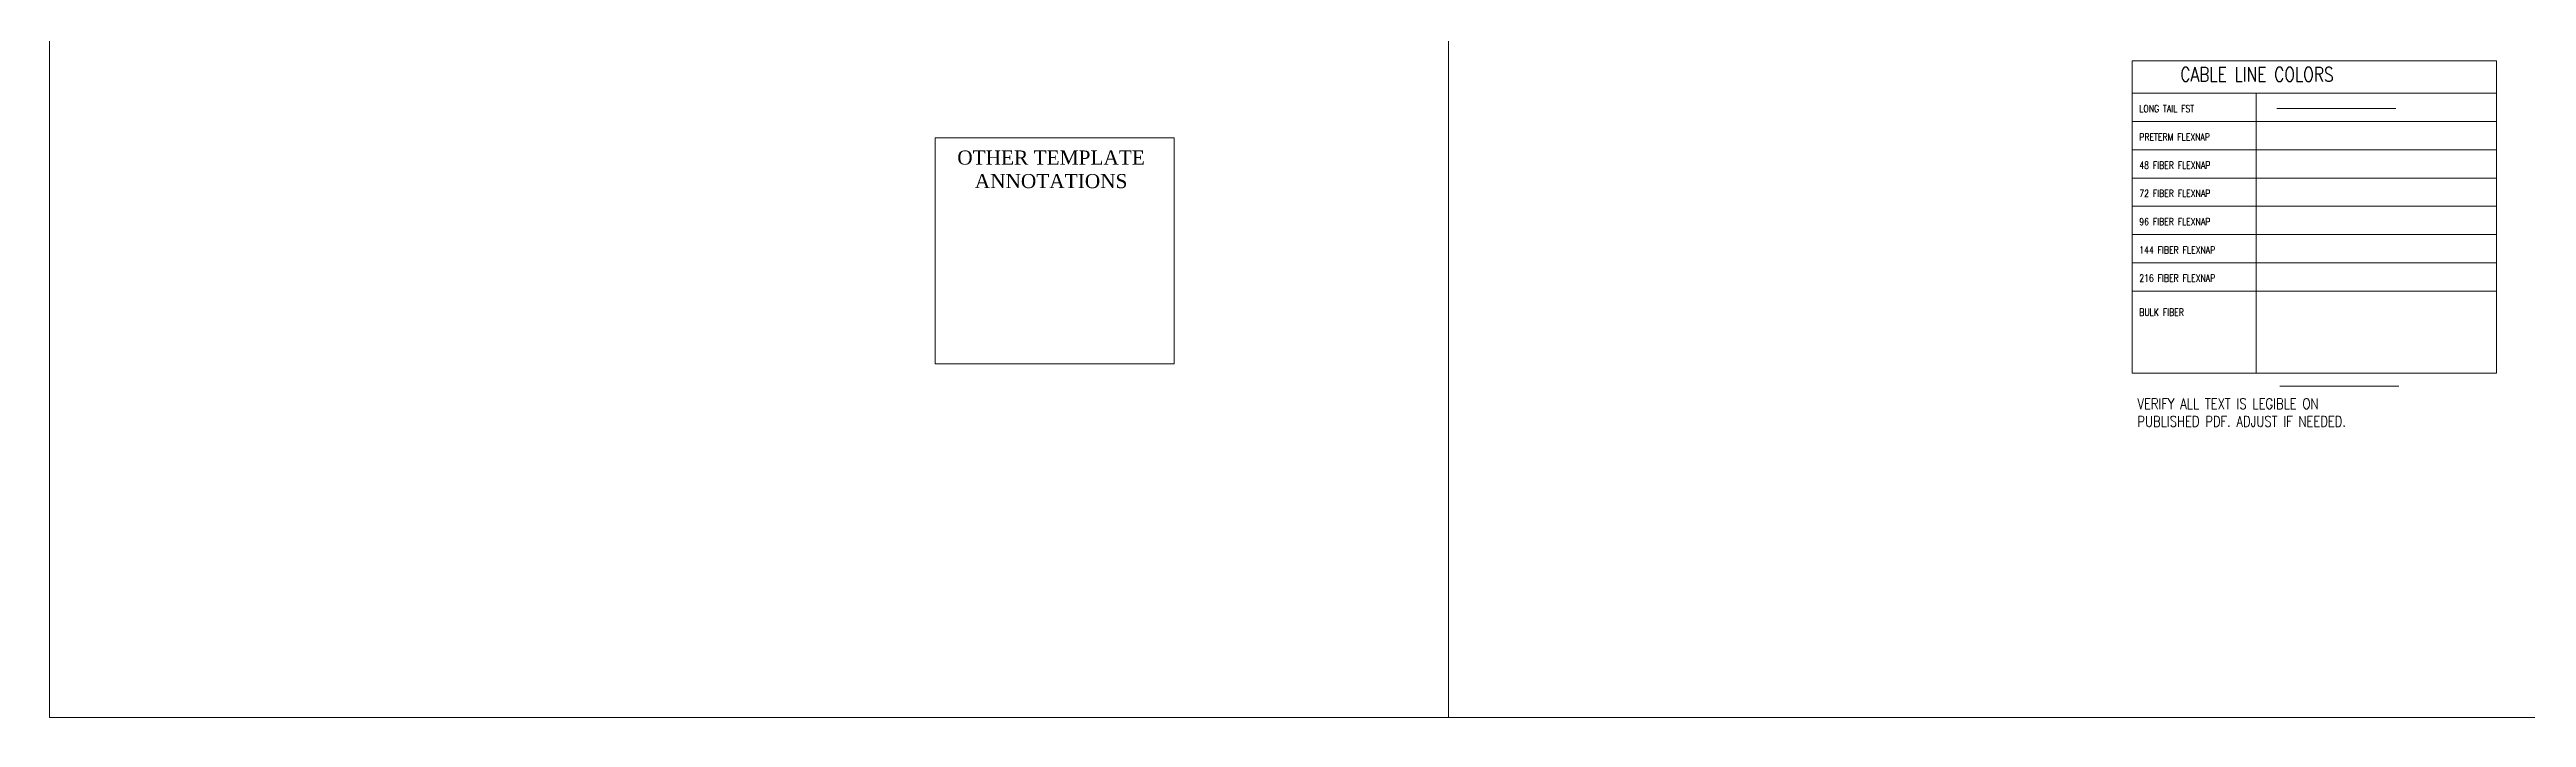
# Model space of a CAD drawing. Header units: feet. Extents: x 865220 to 2866543, y -2240498 to 973965.
# Drawn here: x 2856625 to 2858381, y 955935 to 956408 of the extents above; entities that cross this region are included whole.
import ezdxf
from ezdxf.lldxf.tags import DXFTag

# ---------------------------------------------------------------- set-up
doc = ezdxf.new("R2010")
doc.units = ezdxf.units.FT
doc.header["$LTSCALE"] = 0.015
doc.header["$MEASUREMENT"] = 0
doc.layers.add('F1', color=112, linetype='F1')
doc.layers.add('TAIL', color=1, linetype='MST')
doc.layers.add('TEMPLATE REFERENCE', color=2, linetype='Continuous', plot=False)
doc.styles.add('Line', font='txt.shx', dxfattribs={"height": 3})
doc.styles.add('RS332', font='romans.shx', dxfattribs={"width": 0.8})
doc.styles.get("Standard").update_dxf_attribs({"font": 'times.ttf'})
tags = doc.linetypes.add('F1', pattern='A,15,-5,["F1",Line,S=1.5,R=0,X=0,Y=-1.5],-12', length=32).pattern_tags.tags
tags[6] = DXFTag(74, 10)
tags = doc.linetypes.add('MST', pattern='A,5,-5,5,-5,["TAIL",Line,S=1.5,R=0,X=0,Y=-1.5],-20', length=40).pattern_tags.tags
tags[10] = DXFTag(74, 10)

msp = doc.modelspace()

# ---------------------------------------------------------------- linework, layer by layer
at = {"layer": 'F1', "lineweight": 5, "ltscale": 50, "flags": 128}
msp.add_lwpolyline([(2858206.7, 956169.6), (2858291, 956169.6)], dxfattribs=at)
at = {"layer": 'TAIL', "lineweight": 5, "ltscale": 100, "flags": 128}
msp.add_lwpolyline([(2858204.5, 956366.3), (2858288.8, 956366.3)], dxfattribs=at)
at = {"layer": 'TEMPLATE REFERENCE', "lineweight": 5, "ltscale": 1.5}
for p, q in [((2858102, 956377), (2858360.3, 956377)), ((2858189.8, 956377), (2858189.8, 956178.8)), ((2858102, 956357), (2858360.3, 956357)), ((2858102, 956337), (2858360.3, 956337)), ((2858102, 956317), (2858360.3, 956317)), ((2858102, 956297), (2858360.3, 956297)), ((2858102, 956277), (2858360.3, 956277)), ((2858102, 956257), (2858360.3, 956257)), ((2858102, 956237), (2858360.3, 956237))]:
    msp.add_line(p, q, dxfattribs=at)
at = {"layer": 'TEMPLATE REFERENCE', "lineweight": 5}
for points in [[(2856625.5, 956873.7), (2857617.3, 956873.7), (2857617.3, 955935.1), (2856625.5, 955935.1)], [(2857617.3, 956873.7), (2858609.2, 956873.7), (2858609.2, 955935.1), (2857617.3, 955935.1)]]:
    msp.add_lwpolyline(points, close=True, dxfattribs=at)
at = {"layer": 'TEMPLATE REFERENCE', "lineweight": 5, "ltscale": 1.5}
for points in [[(2858102, 956399.9), (2858360.3, 956399.9), (2858360.3, 956178.8), (2858102, 956178.8)], [(2857253.3, 956345.5), (2857422.8, 956345.5), (2857422.8, 956185.4), (2857253.3, 956185.4)]]:
    msp.add_lwpolyline(points, close=True, dxfattribs=at)

# ---------------------------------------------------------------- texts
at = {"layer": 'TEMPLATE REFERENCE', "lineweight": 5, "style": 'RS332', "width": 0.8}
for s, height, p in [('CABLE LINE COLORS', 10, (2858136.1, 956385.4)), ('LONG TAIL FST', 5, (2858107, 956363.6)), ('PRETERM FLEXNAP', 5, (2858107, 956343.6)), ('48 FIBER FLEXNAP', 5, (2858107, 956323.6)), ('72 FIBER FLEXNAP', 5, (2858107, 956303.6)), ('96 FIBER FLEXNAP', 5, (2858107, 956283.6)), ('144 FIBER FLEXNAP', 5, (2858107, 956263.6)), ('216 FIBER FLEXNAP', 5, (2858107, 956243.6)), ('BULK FIBER', 5, (2858107, 956219.5))]:
    msp.add_text(s, height=height, dxfattribs=at).set_placement(p)
at = {"layer": 'TEMPLATE REFERENCE', "lineweight": 5, "insert": (2857335.5, 956323.1), "char_height": 10, "attachment_point": 5}
msp.add_mtext('OTHER TEMPLATE \\PANNOTATIONS', dxfattribs=at)
at = {"layer": 'TEMPLATE REFERENCE', "lineweight": 5, "ltscale": 1.75, "insert": (2858105.7, 956160.9), "char_height": 7.5, "width": 168.932, "attachment_point": 1, "style": 'RS332'}
msp.add_mtext('VERIFY ALL TEXT IS LEGIBLE ON PUBLISHED PDF. ADJUST IF NEEDED.', dxfattribs=at)

doc.saveas('drawing.dxf')
